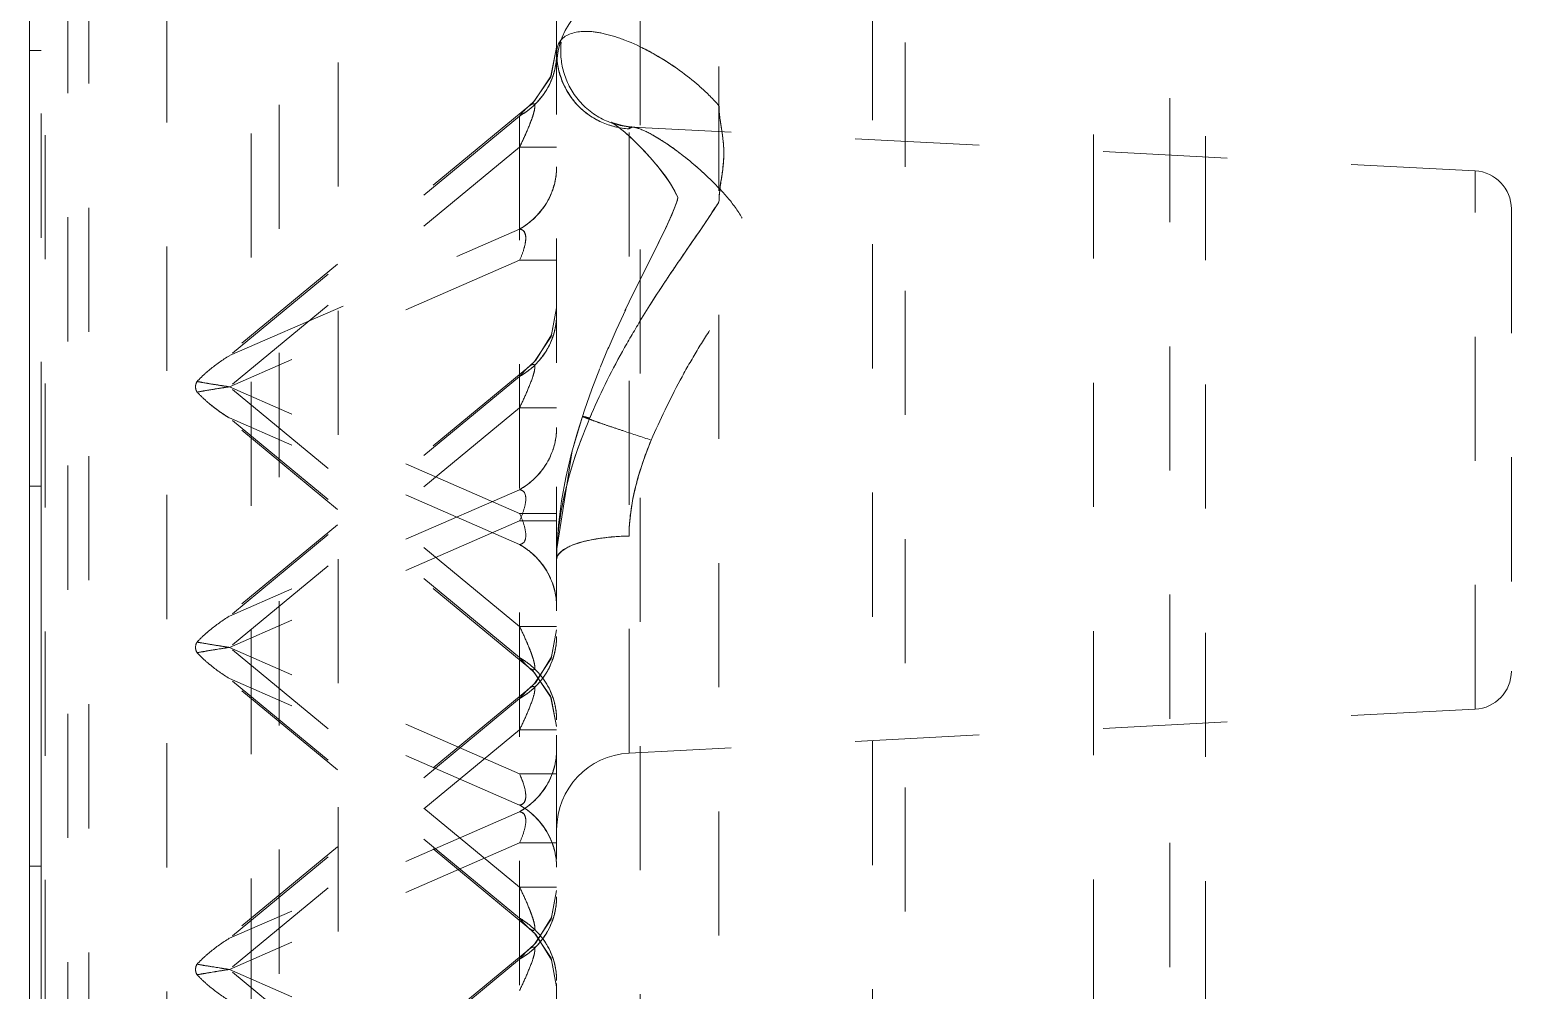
# Model space of a CAD drawing. Header units: millimetres. Extents: x 1815 to 2350, y 526 to 985.
# Drawn here: x 2236.4 to 2255.89, y 806.04 to 818.68 of the extents above; entities that cross this region are included whole.
import ezdxf

# ---------------------------------------------------------------- set-up
doc = ezdxf.new("R2010")
doc.units = ezdxf.units.MM
doc.header["$LTSCALE"] = 16.334999
doc.linetypes.add('HIDDEN', pattern=[0.2, 0.1, -0.1])
doc.layers.get('0').update_dxf_attribs({"lineweight": 18})
doc.layers.add('DEFAULT_2', color=8, linetype='HIDDEN', lineweight=18)

msp = doc.modelspace()

# ---------------------------------------------------------------- linework, layer by layer
at = {"color": 7, "linetype": 'Continuous'}
for p, q in [((2236.396, 596.071), (2236.396, 941.071)), ((2236.396, 812.676), (2236.546, 812.676)), ((2236.546, 812.676), (2236.546, 802.676)), ((2236.396, 807.676), (2236.546, 807.676))]:
    msp.add_line(p, q, dxfattribs=at)
at = {"layer": 'DEFAULT_2', "color": 8, "linetype": 'HIDDEN'}
for p, q in [((2236.899, 878.286), (2236.899, 666.346)), ((2237.177, 875.144), (2237.177, 666.979)), ((2238.2, 874.632), (2238.2, 667.491)), ((2239.311, 872.854), (2239.311, 669.289)), ((2243.331, 683.619), (2243.331, 865.833)), ((2236.599, 863.032), (2236.599, 675.454)), ((2240.456, 797.014), (2240.456, 841.769)), ((2245.467, 841.065), (2245.467, 709.118)), ((2251.4, 840.65), (2251.4, 709.533)), ((2251.868, 840.149), (2251.868, 710.034)), ((2247.487, 838.726), (2247.487, 711.456)), ((2244.431, 835.391), (2244.431, 714.791)), ((2247.917, 797.276), (2247.917, 833.53)), ((2250.396, 830.37), (2250.396, 800.512)), ((2236.546, 812.676), (2236.546, 828.405)), ((2239.678, 820.961), (2239.678, 804.276)), ((2236.546, 818.405), (2236.396, 818.405)), ((2243.331, 818.447), (2243.249, 818.054)), ((2243.331, 818.45), (2243.257, 818.073)), ((2243.249, 818.054), (2243.021, 817.724)), ((2243.257, 818.073), (2243.04, 817.743)), ((2243.04, 817.743), (2242.966, 817.675)), ((2243.021, 817.724), (2242.966, 817.675)), ((2242.965, 817.675), (2238.769, 814.209)), ((2242.843, 817.545), (2239.024, 814.392)), ((2242.843, 817.545), (2242.843, 784.798)), ((2244.052, 817.464), (2244.079, 817.446)), ((2244.238, 817.322), (2244.342, 817.229)), ((2244.328, 817.398), (2244.283, 817.375)), ((2244.283, 809.162), (2244.283, 817.375)), ((2255.417, 816.822), (2244.328, 817.398)), ((2242.843, 817.136), (2239.024, 813.982)), ((2243.331, 817.136), (2242.843, 817.136)), ((2244.563, 816.998), (2244.664, 816.879)), ((2255.417, 809.741), (2255.417, 816.822)), ((2244.886, 816.555), (2244.924, 816.474)), ((2244.927, 816.474), (2244.911, 816.417)), ((2244.924, 816.475), (2244.927, 816.464)), ((2244.924, 816.474), (2244.926, 816.468)), ((2244.927, 816.474), (2244.927, 816.474)), ((2244.927, 816.464), (2244.927, 816.466)), ((2255.893, 816.322), (2255.893, 810.241)), ((2239.024, 814.392), (2242.843, 816.056)), ((2242.843, 815.647), (2239.024, 813.982)), ((2242.843, 815.647), (2243.331, 815.647)), ((2243.331, 815.022), (2243.257, 814.645)), ((2244.24, 815.001), (2244.118, 814.737)), ((2243.257, 814.645), (2243.04, 814.315)), ((2244.128, 814.759), (2244.007, 814.483)), ((2244.015, 814.502), (2243.905, 814.235)), ((2242.965, 814.246), (2238.769, 810.78)), ((2243.056, 814.331), (2242.966, 814.246)), ((2243.04, 814.315), (2242.966, 814.246)), ((2243.899, 814.221), (2243.795, 813.951)), ((2242.843, 814.117), (2239.024, 810.963)), ((2242.843, 810.828), (2239.024, 813.982)), ((2242.843, 812.317), (2239.024, 813.982)), ((2243.795, 813.951), (2243.697, 813.673)), ((2242.965, 810.289), (2238.769, 813.755)), ((2242.843, 813.707), (2239.024, 810.553)), ((2243.331, 813.707), (2242.843, 813.707)), ((2243.697, 813.673), (2243.606, 813.386)), ((2243.698, 813.675), (2243.671, 813.593)), ((2242.843, 810.418), (2239.024, 813.572)), ((2242.843, 811.907), (2239.024, 813.572)), ((2243.671, 813.593), (2243.537, 813.141)), ((2243.606, 813.386), (2243.523, 813.091)), ((2243.537, 813.141), (2243.333, 811.852)), ((2243.523, 813.091), (2243.452, 812.789)), ((2243.452, 812.789), (2243.395, 812.481)), ((2242.843, 812.628), (2239.024, 810.963)), ((2243.395, 812.481), (2243.354, 812.167)), ((2243.331, 812.317), (2242.843, 812.317)), ((2242.843, 812.218), (2239.024, 810.553)), ((2242.843, 812.218), (2243.331, 812.218)), ((2243.354, 812.167), (2243.333, 811.847)), ((2243.333, 811.847), (2243.331, 811.71)), ((2243.331, 810.828), (2242.843, 810.828)), ((2243.331, 810.784), (2243.257, 810.407)), ((2242.843, 807.399), (2239.024, 810.553)), ((2242.843, 808.888), (2239.024, 810.553)), ((2242.965, 806.86), (2238.769, 810.326)), ((2243.257, 810.407), (2243.04, 810.077)), ((2242.843, 806.99), (2239.024, 810.143)), ((2242.843, 808.479), (2239.024, 810.143)), ((2242.966, 810.289), (2243.04, 810.22)), ((2242.966, 810.288), (2243.021, 810.239)), ((2243.021, 810.239), (2243.249, 809.91)), ((2243.04, 810.22), (2243.257, 809.89)), ((2242.965, 810.008), (2238.769, 806.542)), ((2243.056, 810.093), (2242.966, 810.008)), ((2243.04, 810.077), (2242.966, 810.008)), ((2243.249, 809.91), (2243.331, 809.517)), ((2242.843, 809.879), (2239.024, 806.725)), ((2243.257, 809.89), (2243.331, 809.513)), ((2255.417, 809.741), (2244.283, 809.162)), ((2242.843, 809.469), (2239.024, 806.315)), ((2243.331, 809.469), (2242.843, 809.469)), ((2242.843, 808.888), (2243.331, 808.888)), ((2242.843, 808.39), (2239.024, 806.725)), ((2242.843, 807.98), (2239.024, 806.315)), ((2242.843, 807.98), (2243.331, 807.98)), ((2242.843, 807.399), (2243.331, 807.399)), ((2243.331, 807.355), (2243.257, 806.978)), ((2242.966, 806.86), (2243.04, 806.792)), ((2242.966, 806.86), (2243.056, 806.776)), ((2243.257, 806.978), (2243.04, 806.648)), ((2243.04, 806.792), (2243.257, 806.462)), ((2243.056, 806.664), (2242.966, 806.58)), ((2243.04, 806.648), (2242.966, 806.58)), ((2243.056, 806.776), (2243.265, 806.441)), ((2242.965, 806.579), (2238.769, 803.114)), ((2242.843, 806.45), (2239.024, 803.296)), ((2243.257, 806.462), (2243.331, 806.085)), ((2243.265, 806.441), (2243.331, 806.085)), ((2242.843, 804.65), (2239.024, 806.315)), ((2242.843, 803.161), (2239.024, 806.315)), ((2242.965, 802.622), (2238.769, 806.088))]:
    msp.add_line(p, q, dxfattribs=at)
for points in [[(2244.329, 817.4), (2244.226, 817.411), (2244.072, 817.455), (2244.052, 817.464)], [(2244.328, 817.4), (2244.163, 817.425), (2244.057, 817.461)], [(2244.057, 817.461), (2244.072, 817.451), (2244.145, 817.399)], [(2244.089, 817.44), (2244.151, 817.394), (2244.226, 817.333), (2244.31, 817.258), (2244.396, 817.176)], [(2244.342, 817.229), (2244.449, 817.122), (2244.558, 817.004)], [(2244.396, 817.176), (2244.48, 817.09), (2244.563, 816.998)], [(2244.649, 816.898), (2244.733, 816.79), (2244.814, 816.675), (2244.886, 816.555)], [(2244.664, 816.879), (2244.761, 816.753), (2244.845, 816.627)], [(2244.845, 816.627), (2244.909, 816.51), (2244.924, 816.475)], [(2244.919, 816.439), (2244.865, 816.293), (2244.78, 816.1), (2244.679, 815.892), (2244.454, 815.444)], [(2244.906, 816.402), (2244.845, 816.245), (2244.762, 816.063), (2244.666, 815.866)], [(2244.927, 816.466), (2244.927, 816.471), (2244.919, 816.439)], [(2244.927, 816.463), (2244.927, 816.464), (2244.927, 816.474)], [(2244.454, 815.444), (2244.343, 815.218), (2244.23, 814.982)], [(2243.331, 815.022), (2243.265, 814.665), (2243.056, 814.331)], [(2243.331, 810.783), (2243.265, 810.427), (2243.056, 810.093)], [(2243.331, 807.355), (2243.265, 806.998), (2243.056, 806.664)]]:
    msp.add_lwpolyline(points, dxfattribs=at)
for centre, radius, start, end in [((2244.336, 818.206), 1.005, 92.981, 180), ((2244.326, 818.374), 0.995, 180.0291, 224.526), ((2242.382, 818.375), 0.949, 339.3361, 350.004), ((2242.356, 818.396), 0.98, 299.752, 306.6905), ((2244.336, 818.386), 1.011, 245.6737, 267.0207), ((2242.367, 813.646), 4.28, 47.404, 53.632), ((2255.391, 816.322), 0.502, 0, 87.0294), ((2242.356, 816.907), 0.98, 299.7513, 306.6395), ((2255.216, 808.304), 12.616, 148.78, 150.8616), ((2240.099, 812.598), 2.09, 129.5485, 131.1006), ((2240.226, 812.44), 2.292, 121.6248, 129.4756), ((2242.335, 814.997), 1.017, 306.6596, 317.4677), ((2242.045, 833.929), 20.175, 260.9394, 261.3891), ((2242.356, 814.968), 0.98, 299.752, 306.6905), ((2240.495, 803.441), 10.641, 99.5736, 100.2651), ((2241.824, 795.472), 18.721, 98.6024, 99.5276), ((2240.099, 815.366), 2.09, 228.8994, 230.4515), ((2240.226, 815.524), 2.293, 230.5252, 238.3751), ((2240.176, 815.46), 2.211, 230.4687, 233.7173), ((2240.256, 815.569), 2.347, 233.7116, 238.3196), ((2242.382, 813.457), 0.95, 339.557, 349.4974), ((2242.336, 813.507), 1.015, 306.6025, 319.0247), ((2242.356, 813.479), 0.98, 299.7513, 306.6395), ((2242.356, 811.056), 0.98, 53.3601, 60.2486), ((2242.336, 811.028), 1.015, 40.9743, 53.3971), ((2240.226, 809.011), 2.293, 121.6249, 129.4748), ((2240.099, 809.169), 2.09, 129.5485, 131.1006), ((2240.495, 800.012), 10.641, 99.5736, 100.2651), ((2241.824, 792.043), 18.721, 98.6024, 99.5276), ((2242.045, 830.501), 20.175, 260.9394, 261.3891), ((2240.099, 811.937), 2.09, 228.8994, 230.4515), ((2240.226, 812.095), 2.292, 230.5244, 238.3752), ((2242.34, 809.542), 1.01, 40.744, 48.755), ((2255.391, 810.241), 0.502, 272.9809, 359.982), ((2242.356, 810.73), 0.98, 299.752, 306.6905), ((2242.336, 810.758), 1.015, 306.6535, 318.8722), ((2244.336, 808.157), 1.005, 92.9741, 180.0061), ((2242.356, 807.628), 0.98, 53.3609, 60.2484), ((2242.356, 809.241), 0.98, 299.7513, 306.6395), ((2242.34, 806.114), 1.01, 40.7442, 48.7553), ((2240.226, 804.773), 2.293, 121.6249, 129.4748), ((2242.336, 807.329), 1.015, 306.6535, 318.8722), ((2240.099, 804.931), 2.09, 129.5485, 131.1006), ((2242.356, 807.301), 0.98, 299.752, 306.6905), ((2240.493, 816.847), 10.633, 259.7389, 260.4309), ((2240.495, 795.774), 10.641, 99.5736, 100.2651), ((2241.799, 824.663), 18.556, 260.4665, 261.3999), ((2241.824, 787.805), 18.721, 98.6024, 99.5276), ((2240.099, 807.699), 2.09, 228.8994, 230.4515), ((2240.226, 807.857), 2.292, 230.5244, 238.3752)]:
    msp.add_arc(centre, radius, start, end, dxfattribs=at)
for points, knots in [([(2243.331, 818.374), (2243.331, 818.392), (2243.335, 818.456), (2243.364, 818.519), (2243.396, 818.554)], [0, 0, 0, 0, 0.0533656, 0.1955471, 0.1955471, 0.1955471, 0.1955471]), ([(2243.331, 818.374), (2243.331, 818.413), (2243.342, 818.479), (2243.379, 818.534), (2243.396, 818.554)], [0, 0, 0, 0, 0.117814, 0.195596, 0.195596, 0.195596, 0.195596]), ([(2244.327, 817.4), (2244.183, 817.408), (2243.892, 817.489), (2243.56, 817.78), (2243.386, 818.162), (2243.377, 818.431), (2243.396, 818.554)], [0, 0, 0, 0, 0.435164, 0.878338, 1.289768, 1.666511, 1.666511, 1.666511, 1.666511]), ([(2243.396, 818.554), (2243.475, 818.635), (2243.691, 818.677), (2243.972, 818.631), (2244.363, 818.506), (2244.77, 818.284), (2245.176, 817.978), (2245.371, 817.784), (2245.467, 817.679)], [0, 0, 0, 0, 0.341085, 0.581192, 0.868397, 1.567422, 1.96848, 2.394281, 2.394281, 2.394281, 2.394281]), ([(2243.331, 818.365), (2243.331, 818.202), (2243.238, 817.867), (2242.987, 817.628), (2242.843, 817.545)], [0, 0, 0, 0, 0.4928342, 0.9964752, 0.9964752, 0.9964752, 0.9964752]), ([(2244.284, 817.377), (2244.04, 817.389), (2243.654, 817.56), (2243.387, 817.993), (2243.331, 818.249), (2243.331, 818.374)], [0, 0, 0, 0, 0.740753, 1.136216, 1.513948, 1.513948, 1.513948, 1.513948]), ([(2244.426, 818.457), (2244.485, 818.429), (2244.738, 818.297), (2244.975, 818.134), (2245.143, 817.994)], [0, 0, 0, 0, 0.1974256, 0.8559984, 0.8559984, 0.8559984, 0.8559984]), ([(2245.143, 817.994), (2245.172, 817.97), (2245.285, 817.873), (2245.392, 817.767), (2245.467, 817.681)], [0, 0, 0, 0, 0.1104326, 0.4500679, 0.4500679, 0.4500679, 0.4500679]), ([(2242.843, 817.136), (2242.875, 817.202), (2242.938, 817.336), (2243.005, 817.504), (2243.041, 817.621), (2243.044, 817.673), (2243.041, 817.699), (2243.022, 817.708), (2242.996, 817.698), (2242.978, 817.685), (2242.966, 817.675)], [0, 0, 0, 0, 0.2207821, 0.444867, 0.5459922, 0.5815928, 0.6042167, 0.6189614, 0.6369687, 0.6851726, 0.6851726, 0.6851726, 0.6851726]), ([(2242.843, 817.545), (2242.853, 817.558), (2242.892, 817.603), (2242.932, 817.648), (2242.966, 817.675)], [0, 0, 0, 0, 0.0492622, 0.1789633, 0.1789633, 0.1789633, 0.1789633]), ([(2242.966, 817.675), (2242.983, 817.69), (2243.054, 817.736), (2243.037, 817.601), (2243.011, 817.527), (2242.967, 817.406), (2242.93, 817.323), (2242.904, 817.266)], [0, 0, 0, 0, 0.0696971, 0.1649754, 0.2542692, 0.3486607, 0.5368452, 0.5368452, 0.5368452, 0.5368452]), ([(2245.467, 817.689), (2245.467, 817.584), (2245.502, 817.376), (2245.545, 817.059), (2245.504, 816.737), (2245.467, 816.523), (2245.467, 816.414)], [0, 0, 0, 0, 0.314432, 0.631991, 0.955249, 1.28201, 1.28201, 1.28201, 1.28201]), ([(2244.284, 817.377), (2244.284, 817.384), (2244.296, 817.402), (2244.316, 817.401), (2244.327, 817.4)], [0, 0, 0, 0, 0.02233653, 0.05535016, 0.05535016, 0.05535016, 0.05535016]), ([(2244.327, 817.4), (2244.333, 817.4), (2244.361, 817.397), (2244.389, 817.388), (2244.41, 817.381)], [0, 0, 0, 0, 0.01733131, 0.0859119, 0.0859119, 0.0859119, 0.0859119]), ([(2244.574, 813.281), (2244.694, 813.546), (2244.878, 813.94), (2245.163, 814.438), (2245.385, 814.791), (2245.606, 815.131), (2245.792, 815.464), (2245.914, 815.817), (2245.814, 816.159), (2245.625, 816.428), (2245.346, 816.728), (2245.059, 816.981), (2244.778, 817.184), (2244.599, 817.294), (2244.453, 817.365), (2244.365, 817.396), (2244.328, 817.398)], [0, 0, 0, 0, 0.874955, 1.303465, 1.721967, 2.12725, 2.518138, 2.875762, 3.207299, 3.539987, 3.858538, 4.437317, 4.685888, 4.898639, 5.065791, 5.175167, 5.175167, 5.175167, 5.175167]), ([(2244.41, 817.381), (2244.486, 817.354), (2244.656, 817.265), (2244.815, 817.159), (2244.905, 817.093)], [0, 0, 0, 0, 0.2392824, 0.5742855, 0.5742855, 0.5742855, 0.5742855]), ([(2245.499, 817.387), (2245.511, 817.308), (2245.535, 817.147), (2245.526, 816.819), (2245.467, 816.576), (2245.467, 816.411)], [0, 0, 0, 0, 0.2415384, 0.4849414, 0.9815842, 0.9815842, 0.9815842, 0.9815842]), ([(2243.331, 816.876), (2243.331, 816.713), (2243.238, 816.378), (2242.987, 816.139), (2242.843, 816.056)], [0, 0, 0, 0, 0.4928389, 0.9964849, 0.9964849, 0.9964849, 0.9964849]), ([(2243.272, 816.554), (2243.281, 816.581), (2243.315, 816.685), (2243.331, 816.795), (2243.331, 816.876)], [0, 0, 0, 0, 0.0841298, 0.328649, 0.328649, 0.328649, 0.328649]), ([(2245.467, 816.417), (2245.355, 816.237), (2245.109, 815.882), (2244.609, 815.154), (2244.028, 814.197), (2243.502, 812.989), (2243.331, 812.127), (2243.331, 811.71)], [0, 0, 0, 0, 0.635986, 1.29679, 2.650761, 3.990402, 5.2425, 5.2425, 5.2425, 5.2425]), ([(2245.467, 816.416), (2245.422, 816.348), (2245.24, 816.067), (2245.048, 815.793), (2244.905, 815.584)], [0, 0, 0, 0, 0.244525, 1.004056, 1.004056, 1.004056, 1.004056]), ([(2242.843, 816.056), (2242.864, 816.055), (2242.917, 816.028), (2242.932, 815.916), (2242.9, 815.789), (2242.866, 815.693), (2242.843, 815.647)], [0, 0, 0, 0, 0.0627334, 0.1590559, 0.3075704, 0.4637137, 0.4637137, 0.4637137, 0.4637137]), ([(2242.843, 816.056), (2242.858, 816.055), (2242.894, 816.044), (2242.925, 815.982), (2242.926, 815.894), (2242.909, 815.829), (2242.899, 815.792)], [0, 0, 0, 0, 0.0467367, 0.1048706, 0.1928732, 0.3081762, 0.3081762, 0.3081762, 0.3081762]), ([(2244.905, 815.584), (2244.864, 815.524), (2244.7, 815.28), (2244.541, 815.033), (2244.427, 814.844)], [0, 0, 0, 0, 0.2183585, 0.8813496, 0.8813496, 0.8813496, 0.8813496]), ([(2243.331, 814.936), (2243.331, 814.773), (2243.238, 814.438), (2242.987, 814.199), (2242.843, 814.117)], [0, 0, 0, 0, 0.4928329, 0.9964771, 0.9964771, 0.9964771, 0.9964771]), ([(2243.27, 814.611), (2243.28, 814.638), (2243.315, 814.743), (2243.331, 814.854), (2243.331, 814.936)], [0, 0, 0, 0, 0.0850826, 0.3323295, 0.3323295, 0.3323295, 0.3323295]), ([(2242.843, 813.707), (2242.875, 813.773), (2242.938, 813.908), (2243.005, 814.075), (2243.041, 814.192), (2243.044, 814.244), (2243.041, 814.27), (2243.022, 814.28), (2242.996, 814.269), (2242.978, 814.257), (2242.966, 814.246)], [0, 0, 0, 0, 0.2208074, 0.4449399, 0.5460007, 0.5816565, 0.6042848, 0.6190331, 0.6370483, 0.6852484, 0.6852484, 0.6852484, 0.6852484]), ([(2242.965, 814.246), (2242.955, 814.238), (2242.911, 814.198), (2242.873, 814.152), (2242.843, 814.117)], [0, 0, 0, 0, 0.0394633, 0.1785924, 0.1785924, 0.1785924, 0.1785924]), ([(2239.024, 813.982), (2238.986, 813.988), (2238.844, 814.01), (2238.702, 814.033), (2238.599, 814.052)], [0, 0, 0, 0, 0.1154899, 0.4307142, 0.4307142, 0.4307142, 0.4307142]), ([(2238.599, 814.052), (2238.62, 814.048), (2238.709, 814.032), (2238.799, 814.017), (2238.867, 814.006)], [0, 0, 0, 0, 0.063964, 0.2723733, 0.2723733, 0.2723733, 0.2723733]), ([(2239.024, 813.982), (2238.986, 813.976), (2238.844, 813.954), (2238.702, 813.931), (2238.599, 813.912)], [0, 0, 0, 0, 0.1154898, 0.4307142, 0.4307142, 0.4307142, 0.4307142]), ([(2242.843, 812.628), (2242.987, 812.71), (2243.238, 812.949), (2243.331, 813.284), (2243.331, 813.447)], [0, 0, 0, 0, 0.503653, 0.9964945, 0.9964945, 0.9964945, 0.9964945]), ([(2243.331, 811.712), (2243.331, 811.864), (2243.379, 812.503), (2243.577, 813.121), (2243.766, 813.569)], [0, 0, 0, 0, 0.457327, 1.918617, 1.918617, 1.918617, 1.918617]), ([(2244.574, 813.281), (2244.453, 813.321), (2244.277, 813.379), (2244.054, 813.454), (2243.916, 813.501), (2243.809, 813.539), (2243.74, 813.564), (2243.702, 813.578), (2243.684, 813.585), (2243.677, 813.59), (2243.67, 813.592), (2243.671, 813.593)], [0, 0, 0, 0, 0.3824896, 0.5564646, 0.7044147, 0.8191207, 0.8978105, 0.9240065, 0.9419677, 0.9524014, 0.9561524, 0.9561524, 0.9561524, 0.9561524]), ([(2243.671, 813.593), (2243.671, 813.595), (2243.682, 813.59), (2243.696, 813.589), (2243.728, 813.58), (2243.752, 813.573), (2243.766, 813.569)], [0, 0, 0, 0, 0.00580023, 0.02349401, 0.05430624, 0.09905881, 0.09905881, 0.09905881, 0.09905881]), ([(2244.284, 812.018), (2244.284, 812.122), (2244.316, 812.556), (2244.45, 812.975), (2244.574, 813.281)], [0, 0, 0, 0, 0.311396, 1.303303, 1.303303, 1.303303, 1.303303]), ([(2244.421, 812.85), (2244.4, 812.78), (2244.326, 812.509), (2244.284, 812.227), (2244.284, 812.018)], [0, 0, 0, 0, 0.2182369, 0.8455343, 0.8455343, 0.8455343, 0.8455343]), ([(2242.843, 812.218), (2242.864, 812.265), (2242.901, 812.36), (2242.932, 812.487), (2242.917, 812.599), (2242.864, 812.625), (2242.843, 812.628)], [0, 0, 0, 0, 0.1569338, 0.3053702, 0.4004785, 0.4635018, 0.4635018, 0.4635018, 0.4635018]), ([(2242.843, 811.907), (2242.864, 811.909), (2242.917, 811.936), (2242.932, 812.048), (2242.9, 812.175), (2242.866, 812.271), (2242.843, 812.317)], [0, 0, 0, 0, 0.0626513, 0.1586236, 0.3074153, 0.4635363, 0.4635363, 0.4635363, 0.4635363]), ([(2242.843, 811.907), (2242.987, 811.825), (2243.238, 811.586), (2243.331, 811.251), (2243.331, 811.088)], [0, 0, 0, 0, 0.5036509, 0.9964894, 0.9964894, 0.9964894, 0.9964894]), ([(2244.284, 812.018), (2244.172, 812.016), (2243.953, 812.001), (2243.653, 811.945), (2243.439, 811.864), (2243.331, 811.758), (2243.331, 811.71)], [0, 0, 0, 0, 0.337546, 0.661838, 0.905889, 1.049543, 1.049543, 1.049543, 1.049543]), ([(2244.284, 812.018), (2244.105, 812.015), (2243.853, 811.993), (2243.561, 811.913), (2243.448, 811.859), (2243.406, 811.828)], [0, 0, 0, 0, 0.5362922, 0.7525468, 0.9081435, 0.9081435, 0.9081435, 0.9081435]), ([(2243.331, 811.088), (2243.331, 811.141), (2243.311, 811.359), (2243.211, 811.569), (2243.102, 811.694)], [0, 0, 0, 0, 0.1606006, 0.6595131, 0.6595131, 0.6595131, 0.6595131]), ([(2243.406, 811.828), (2243.394, 811.819), (2243.358, 811.789), (2243.331, 811.743), (2243.331, 811.711)], [0, 0, 0, 0, 0.0460327, 0.1437132, 0.1437132, 0.1437132, 0.1437132]), ([(2242.966, 810.288), (2242.978, 810.278), (2242.996, 810.265), (2243.022, 810.256), (2243.041, 810.264), (2243.044, 810.291), (2243.04, 810.343), (2243.017, 810.424), (2242.979, 810.525), (2242.922, 810.662), (2242.875, 810.762), (2242.843, 810.828)], [0, 0, 0, 0, 0.0480652, 0.0658104, 0.0807208, 0.1027501, 0.1394679, 0.2400027, 0.3519857, 0.4642166, 0.6849132, 0.6849132, 0.6849132, 0.6849132]), ([(2243.331, 810.698), (2243.331, 810.535), (2243.238, 810.2), (2242.987, 809.961), (2242.843, 809.879)], [0, 0, 0, 0, 0.4928329, 0.9964771, 0.9964771, 0.9964771, 0.9964771]), ([(2243.27, 810.373), (2243.28, 810.4), (2243.315, 810.505), (2243.331, 810.616), (2243.331, 810.698)], [0, 0, 0, 0, 0.0850826, 0.3323295, 0.3323295, 0.3323295, 0.3323295]), ([(2239.024, 810.553), (2238.986, 810.559), (2238.844, 810.581), (2238.702, 810.604), (2238.599, 810.623)], [0, 0, 0, 0, 0.1154899, 0.4307142, 0.4307142, 0.4307142, 0.4307142]), ([(2238.599, 810.623), (2238.62, 810.619), (2238.709, 810.603), (2238.799, 810.588), (2238.867, 810.577)], [0, 0, 0, 0, 0.063964, 0.2723733, 0.2723733, 0.2723733, 0.2723733]), ([(2239.024, 810.553), (2238.986, 810.547), (2238.844, 810.525), (2238.702, 810.502), (2238.599, 810.483)], [0, 0, 0, 0, 0.1154898, 0.4307142, 0.4307142, 0.4307142, 0.4307142]), ([(2242.969, 810.547), (2242.977, 810.529), (2242.991, 810.492), (2243.014, 810.429), (2243.034, 810.361), (2243.046, 810.306), (2243.039, 810.254), (2243.014, 810.259), (2243.006, 810.262)], [0, 0, 0, 0, 0.0591983, 0.1181082, 0.2031403, 0.2681802, 0.3016558, 0.3273742, 0.3273742, 0.3273742, 0.3273742]), ([(2242.965, 810.289), (2242.955, 810.297), (2242.911, 810.337), (2242.873, 810.383), (2242.843, 810.418)], [0, 0, 0, 0, 0.0394633, 0.1785924, 0.1785924, 0.1785924, 0.1785924]), ([(2242.843, 810.418), (2242.987, 810.336), (2243.238, 810.097), (2243.331, 809.762), (2243.331, 809.599)], [0, 0, 0, 0, 0.503645, 0.9964763, 0.9964763, 0.9964763, 0.9964763]), ([(2242.843, 809.469), (2242.875, 809.535), (2242.938, 809.669), (2243.005, 809.837), (2243.041, 809.954), (2243.044, 810.006), (2243.041, 810.032), (2243.022, 810.042), (2242.996, 810.031), (2242.978, 810.019), (2242.966, 810.008)], [0, 0, 0, 0, 0.2208074, 0.4449399, 0.5460007, 0.5816565, 0.6042848, 0.6190331, 0.6370483, 0.6852484, 0.6852484, 0.6852484, 0.6852484]), ([(2242.965, 810.008), (2242.955, 810), (2242.911, 809.96), (2242.873, 809.914), (2242.843, 809.879)], [0, 0, 0, 0, 0.0394497, 0.1785805, 0.1785805, 0.1785805, 0.1785805]), ([(2243.331, 809.599), (2243.331, 809.625), (2243.326, 809.734), (2243.301, 809.841), (2243.273, 809.918)], [0, 0, 0, 0, 0.0795442, 0.3259774, 0.3259774, 0.3259774, 0.3259774]), ([(2242.843, 808.39), (2242.987, 808.472), (2243.238, 808.711), (2243.331, 809.046), (2243.331, 809.209)], [0, 0, 0, 0, 0.503653, 0.9964945, 0.9964945, 0.9964945, 0.9964945]), ([(2243.276, 808.898), (2243.285, 808.924), (2243.316, 809.024), (2243.331, 809.131), (2243.331, 809.209)], [0, 0, 0, 0, 0.0811648, 0.317194, 0.317194, 0.317194, 0.317194]), ([(2242.843, 808.479), (2242.864, 808.48), (2242.917, 808.508), (2242.932, 808.619), (2242.9, 808.746), (2242.866, 808.842), (2242.843, 808.888)], [0, 0, 0, 0, 0.0626513, 0.1586236, 0.3074153, 0.4635363, 0.4635363, 0.4635363, 0.4635363]), ([(2242.92, 808.65), (2242.923, 808.63), (2242.93, 808.575), (2242.909, 808.507), (2242.877, 808.489)], [0, 0, 0, 0, 0.0629305, 0.1758315, 0.1758315, 0.1758315, 0.1758315]), ([(2242.843, 808.479), (2242.987, 808.396), (2243.238, 808.157), (2243.331, 807.822), (2243.331, 807.659)], [0, 0, 0, 0, 0.5036509, 0.9964894, 0.9964894, 0.9964894, 0.9964894]), ([(2242.843, 807.98), (2242.864, 808.027), (2242.901, 808.122), (2242.932, 808.249), (2242.917, 808.361), (2242.864, 808.387), (2242.843, 808.39)], [0, 0, 0, 0, 0.1569338, 0.3053702, 0.4004785, 0.4635018, 0.4635018, 0.4635018, 0.4635018]), ([(2242.843, 808.39), (2242.86, 808.388), (2242.885, 808.38), (2242.9, 808.361), (2242.903, 808.355)], [0, 0, 0, 0, 0.05210685, 0.07198145, 0.07198145, 0.07198145, 0.07198145]), ([(2243.276, 807.97), (2243.285, 807.945), (2243.316, 807.844), (2243.331, 807.738), (2243.331, 807.659)], [0, 0, 0, 0, 0.0811671, 0.3172028, 0.3172028, 0.3172028, 0.3172028]), ([(2242.843, 807.399), (2242.875, 807.333), (2242.938, 807.199), (2243.005, 807.031), (2243.041, 806.914), (2243.044, 806.862), (2243.041, 806.836), (2243.022, 806.827), (2242.996, 806.837), (2242.978, 806.85), (2242.966, 806.86)], [0, 0, 0, 0, 0.2208074, 0.4449399, 0.5460007, 0.5816565, 0.6042848, 0.6190331, 0.6370483, 0.6852484, 0.6852484, 0.6852484, 0.6852484]), ([(2243.331, 807.269), (2243.331, 807.107), (2243.238, 806.771), (2242.987, 806.532), (2242.843, 806.45)], [0, 0, 0, 0, 0.4928329, 0.9964771, 0.9964771, 0.9964771, 0.9964771]), ([(2243.27, 806.944), (2243.28, 806.971), (2243.315, 807.076), (2243.331, 807.187), (2243.331, 807.269)], [0, 0, 0, 0, 0.0850826, 0.3323295, 0.3323295, 0.3323295, 0.3323295]), ([(2242.965, 806.86), (2242.955, 806.868), (2242.911, 806.909), (2242.873, 806.954), (2242.843, 806.99)], [0, 0, 0, 0, 0.0394633, 0.1785924, 0.1785924, 0.1785924, 0.1785924]), ([(2242.843, 806.99), (2242.987, 806.907), (2243.238, 806.668), (2243.331, 806.333), (2243.331, 806.17)], [0, 0, 0, 0, 0.503645, 0.9964763, 0.9964763, 0.9964763, 0.9964763]), ([(2242.969, 807.118), (2242.977, 807.1), (2242.991, 807.063), (2243.014, 807), (2243.034, 806.932), (2243.046, 806.877), (2243.039, 806.825), (2243.014, 806.83), (2243.006, 806.833)], [0, 0, 0, 0, 0.0591983, 0.1181082, 0.2031403, 0.2681802, 0.3016558, 0.3273742, 0.3273742, 0.3273742, 0.3273742]), ([(2242.843, 806.04), (2242.875, 806.106), (2242.938, 806.241), (2243.005, 806.408), (2243.041, 806.525), (2243.044, 806.577), (2243.041, 806.604), (2243.022, 806.613), (2242.996, 806.602), (2242.978, 806.59), (2242.966, 806.58)], [0, 0, 0, 0, 0.2208074, 0.4449399, 0.5460007, 0.5816565, 0.6042848, 0.6190331, 0.6370483, 0.6852484, 0.6852484, 0.6852484, 0.6852484]), ([(2242.965, 806.579), (2242.955, 806.571), (2242.911, 806.531), (2242.873, 806.485), (2242.843, 806.45)], [0, 0, 0, 0, 0.0394497, 0.1785805, 0.1785805, 0.1785805, 0.1785805]), ([(2243.331, 806.17), (2243.331, 806.196), (2243.326, 806.305), (2243.301, 806.412), (2243.273, 806.489)], [0, 0, 0, 0, 0.079544, 0.3259773, 0.3259773, 0.3259773, 0.3259773]), ([(2239.024, 806.315), (2238.986, 806.321), (2238.844, 806.343), (2238.702, 806.366), (2238.599, 806.385)], [0, 0, 0, 0, 0.1154899, 0.4307142, 0.4307142, 0.4307142, 0.4307142]), ([(2238.599, 806.245), (2238.631, 806.251), (2238.773, 806.276), (2238.915, 806.298), (2239.024, 806.315)], [0, 0, 0, 0, 0.0989482, 0.4307146, 0.4307146, 0.4307146, 0.4307146])]:
    msp.add_open_spline(points, degree=3, knots=knots, dxfattribs=at)
for points in [[(2243.317, 818.21), (2243.326, 818.261), (2243.331, 818.313), (2243.331, 818.365)], [(2242.942, 817.61), (2243.087, 817.718), (2243.207, 817.871), (2243.27, 818.04)], [(2243.92, 817.465), (2243.807, 817.516), (2243.703, 817.589), (2243.617, 817.676)], [(2245.467, 817.688), (2245.466, 817.587), (2245.483, 817.487), (2245.499, 817.387)], [(2242.904, 817.266), (2242.884, 817.222), (2242.864, 817.179), (2242.843, 817.136)], [(2242.941, 816.121), (2243.087, 816.229), (2243.208, 816.384), (2243.272, 816.554)], [(2243.084, 814.31), (2243.164, 814.397), (2243.229, 814.501), (2243.27, 814.611)], [(2244.197, 814.447), (2244.038, 814.162), (2243.891, 813.87), (2243.766, 813.569)], [(2238.599, 814.052), (2238.583, 814.024), (2238.575, 813.99), (2238.581, 813.959)], [(2238.581, 813.959), (2238.578, 813.974), (2238.578, 813.99), (2238.581, 814.005)], [(2238.581, 814.005), (2238.584, 814.021), (2238.591, 814.037), (2238.599, 814.052)], [(2238.725, 814.173), (2238.681, 814.134), (2238.639, 814.094), (2238.599, 814.052)], [(2238.725, 814.173), (2238.681, 814.134), (2238.639, 814.094), (2238.599, 814.052)], [(2238.599, 813.912), (2238.591, 813.926), (2238.584, 813.942), (2238.581, 813.959)], [(2238.725, 813.791), (2238.681, 813.83), (2238.639, 813.87), (2238.599, 813.912)], [(2243.316, 813.284), (2243.326, 813.338), (2243.331, 813.393), (2243.331, 813.447)], [(2244.574, 813.281), (2244.516, 813.14), (2244.464, 812.996), (2244.421, 812.85)], [(2243.102, 812.841), (2243.175, 812.925), (2243.233, 813.022), (2243.272, 813.126)], [(2238.725, 810.744), (2238.681, 810.706), (2238.639, 810.665), (2238.599, 810.623)], [(2238.599, 810.483), (2238.583, 810.511), (2238.575, 810.545), (2238.581, 810.576)], [(2238.581, 810.576), (2238.584, 810.593), (2238.591, 810.609), (2238.599, 810.623)], [(2238.725, 810.362), (2238.681, 810.401), (2238.639, 810.441), (2238.599, 810.483)], [(2238.725, 810.362), (2238.681, 810.401), (2238.639, 810.441), (2238.599, 810.483)], [(2242.843, 810.418), (2242.865, 810.392), (2242.887, 810.367), (2242.91, 810.342)], [(2243.006, 810.302), (2242.955, 810.346), (2242.901, 810.385), (2242.843, 810.418)], [(2242.91, 810.342), (2242.928, 810.323), (2242.946, 810.305), (2242.966, 810.288)], [(2243.101, 810.09), (2243.173, 810.173), (2243.232, 810.27), (2243.27, 810.373)], [(2243.006, 810.262), (2242.991, 810.268), (2242.978, 810.278), (2242.966, 810.289)], [(2243.273, 809.918), (2243.234, 810.021), (2243.177, 810.118), (2243.105, 810.202)], [(2242.906, 809.951), (2242.884, 809.927), (2242.863, 809.903), (2242.843, 809.879)], [(2242.965, 810.008), (2242.944, 809.991), (2242.925, 809.971), (2242.906, 809.951)], [(2242.843, 808.888), (2242.877, 808.812), (2242.908, 808.733), (2242.92, 808.65)], [(2242.941, 808.454), (2243.09, 808.565), (2243.213, 808.724), (2243.276, 808.898)], [(2242.877, 808.489), (2242.866, 808.483), (2242.855, 808.48), (2242.843, 808.479)], [(2242.941, 808.414), (2243.09, 808.304), (2243.213, 808.144), (2243.276, 807.97)], [(2243.006, 806.873), (2242.955, 806.917), (2242.901, 806.957), (2242.843, 806.99)], [(2242.906, 806.917), (2242.885, 806.94), (2242.863, 806.965), (2242.843, 806.99)], [(2242.965, 806.86), (2242.944, 806.877), (2242.925, 806.897), (2242.906, 806.917)], [(2243.006, 806.833), (2242.991, 806.84), (2242.978, 806.85), (2242.966, 806.86)], [(2243.101, 806.662), (2243.173, 806.744), (2243.232, 806.841), (2243.27, 806.944)], [(2243.273, 806.489), (2243.234, 806.592), (2243.177, 806.69), (2243.105, 806.773)], [(2238.725, 806.506), (2238.681, 806.467), (2238.639, 806.427), (2238.599, 806.385)], [(2242.906, 806.522), (2242.884, 806.499), (2242.863, 806.474), (2242.843, 806.45)], [(2242.965, 806.579), (2242.944, 806.562), (2242.925, 806.542), (2242.906, 806.522)], [(2238.599, 806.385), (2238.583, 806.357), (2238.575, 806.323), (2238.581, 806.292)], [(2238.599, 806.245), (2238.583, 806.273), (2238.575, 806.307), (2238.581, 806.338)], [(2238.581, 806.338), (2238.584, 806.355), (2238.591, 806.37), (2238.599, 806.385)], [(2238.581, 806.292), (2238.584, 806.275), (2238.591, 806.26), (2238.599, 806.245)], [(2238.725, 806.124), (2238.681, 806.163), (2238.639, 806.203), (2238.599, 806.245)], [(2238.725, 806.124), (2238.681, 806.163), (2238.639, 806.203), (2238.599, 806.245)]]:
    msp.add_open_spline(points, degree=3, dxfattribs=at)

doc.saveas('drawing.dxf')
